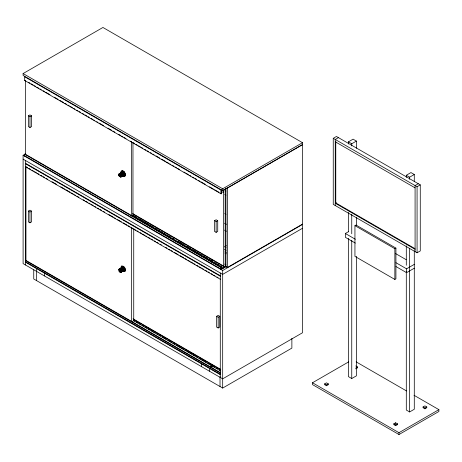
<?xml version="1.0" encoding="UTF-8"?>
<svg xmlns="http://www.w3.org/2000/svg" width="462" height="462" viewBox="0 0 462 462"><rect width="100%" height="100%" fill="white"/><g stroke="black" fill="none" stroke-linecap="round" stroke-linejoin="round"><path stroke-width="0.69" d="M120.056 176.692C123.874 177.997 119.115 170.669 118.948 174.925M121.067 173.048L121.067 171.772L121.621 170.986L122.574 170.703L123.672 171.165L125.358 173.637L125.445 175.265L124.63 176.201L125.081 175.912M120.888 176.265C121.009 173.042 116.99 174.445 119.693 176.634C122.268 177.847 120.94 172.476 119.202 174.353M121.281 172.545L121.281 171.904L121.015 172.055M123.631 175.312C125.999 174.867 122.748 170.166 121.806 172.632M124.815 176.068C126.513 174.226 123.071 169.196 121.333 171.621L121.067 171.772M121.032 268.324L121.125 266.793L121.853 266.112M120.888 271.523C121.009 268.301 116.99 269.704 119.693 271.893C122.268 273.106 120.94 267.735 119.202 269.612M121.304 268.168L121.668 266.245M118.948 270.178C119.115 265.927 123.874 273.256 120.056 271.945M121.587 266.262C124.041 265.055 126.761 269.641 124.78 271.344C126.062 269.415 124.111 266.025 121.795 266.176M120.368 176.565L120.986 176.571L121.287 176.039M120.877 271.875L121.287 271.292M121.806 267.735C123.833 265.685 124.007 267.354 118.907 269.606M120.865 176.195L120.796 174.942M120.796 271.5L120.796 270.201M122.008 267.284L123.169 266.932M119.537 174.405L120.022 174.255L120.715 174.815M125.202 271.015L123.908 271.616L122.54 270.928M124.33 175.069L120.894 176.981M119.6 269.594L120.23 269.6M302.518 144.537L222.684 190.633L23.1 75.404L23.1 73.556L102.934 27.466L302.518 142.694L302.518 332.75L222.684 378.84L23.1 263.611L23.1 155.296L25.595 153.852M24.694 76.322L24.694 80.469L25.029 80.278M28.39 115.829L29.984 114.905L31.583 115.829L31.583 126.582L29.984 127.506L28.39 126.582L28.39 115.829L29.984 116.747L31.583 115.829M24.694 156.214L24.694 154.221L25.029 154.025L221.419 267.411L221.419 268.948M25.826 166.626L25.497 166.817L220.287 279.279L220.622 279.088M28.355 211.105L29.955 210.181L31.549 211.105L31.549 221.858L29.955 222.782L28.355 221.858L28.355 211.105L29.955 212.023L31.549 211.105M121.437 171.125L122.095 170.744M119.081 173.833L123.025 171.552M119 173.972L123.181 171.558M118.948 174.128L123.348 171.587M118.907 174.353L123.516 171.645M118.85 174.457L119.248 174.226M119.427 174.128L119.825 173.897M120.23 173.729L123.689 171.731M119.554 174.151L119.953 173.92M119.693 174.197L120.091 173.966M120.403 173.845L123.862 171.847M119.831 174.266L120.23 174.035M120.576 173.983L124.035 171.985M119.97 174.359L120.368 174.128M120.108 174.469L120.507 174.238M120.738 174.139L124.197 172.141M120.241 174.596L120.64 174.365M120.894 174.318L124.059 172.493L123.735 172.159M118.907 175.577L119.311 175.346L118.988 175.756M120.363 174.74L120.761 174.509M120.478 174.896L120.877 174.665M121.038 174.515L123.926 172.852M119.081 175.93L119.479 175.699M120.582 175.063L120.986 174.832M121.171 174.723L124.053 173.059M119.184 176.097L119.583 175.866M120.674 175.237L121.073 175.006M121.287 174.942L124.746 172.944M120.755 175.416L121.154 175.185M121.385 175.162L124.445 173.117M119.427 176.397L119.825 176.166M120.813 175.595L121.211 175.364M119.554 176.524L119.953 176.293M120.859 175.774L121.258 175.543M121.46 175.387L124.619 173.562M120.888 175.947L121.287 175.716M121.518 175.612L124.399 173.949M120.894 176.114L121.298 175.883M121.552 175.826L124.434 174.162M120.108 176.842L120.507 176.611M120.859 176.409L121.258 176.178M121.564 176.034L124.445 174.37M120.241 176.865L121.211 176.305M120.478 176.848L121.073 176.501M121.552 176.23L124.434 174.567M120.576 176.952L124.399 174.74M120.738 176.981L124.619 174.74M121.038 176.952L124.746 174.815M123.123 176.057L123.672 176.039L122.574 175.652M123.4 176.195L124.203 176.184M124.191 176.34L124.688 176.143L123.937 176.34M131.907 216.152L132.969 215.54L132.969 142.723M23.1 73.556L222.684 188.785L302.518 142.694M227.541 187.982L302.518 144.693M24.694 80.469L221.09 193.855L221.419 193.665L221.419 189.974L221.09 190.171L24.694 76.784M220.853 191.112L223.348 192.55L223.683 192.359L223.683 189.899M225.941 191.054L225.612 191.245L225.612 188.785M333.252 138.317L336.446 136.475L420.27 184.869L420.27 250.935L417.076 252.778L333.252 204.383L333.252 138.317L417.076 186.712L420.27 184.869M338.444 137.624L335.25 139.466L335.25 205.532M121.402 266.401L122.06 266.02M119.081 269.092L123.158 266.736M119 269.225L123.314 266.736M118.948 269.386L123.013 267.036M119.427 269.386L119.825 269.155M119.554 269.41L119.953 269.179M120.23 268.988L123.227 267.261M119.693 269.456L120.091 269.225M120.403 269.103L123.533 267.296M119.831 269.525L120.23 269.294M119.97 269.617L120.368 269.386M120.576 269.236L123.7 267.434M120.108 269.727L120.507 269.496M120.738 269.398L123.735 267.671M120.241 269.854L120.64 269.623M120.894 269.577L124.024 267.769M120.363 269.999L120.761 269.768M120.478 270.154L120.877 269.923M121.038 269.773L124.168 267.966M119.081 271.188L119.479 270.957M120.582 270.322L120.986 270.091M121.171 269.981L124.301 268.174L124.509 268.618L121.385 270.42M119.184 271.356L119.583 271.125M120.674 270.495L121.073 270.264M121.287 270.201L124.411 268.393M120.755 270.674L121.154 270.443M119.427 271.656L119.825 271.425M120.813 270.853L121.211 270.622M119.554 271.783L119.953 271.552M120.859 271.032L121.258 270.801M121.46 270.645L124.59 268.838M120.888 271.206L121.287 270.975M121.518 270.871L124.509 269.138M120.894 271.367L121.298 271.136M121.552 271.084L124.544 269.358M119.97 272.054L120.368 271.823M120.108 272.101L120.507 271.87M120.859 271.668L121.258 271.437M121.564 271.292L124.555 269.565M120.241 272.124L121.211 271.564M120.403 272.147L124.544 269.756M120.576 272.205L124.509 269.935M120.738 272.239L124.59 270.016M120.894 272.239L124.509 270.154L121.038 272.21M123.094 271.333L123.637 271.315L123.371 271.471M123.643 271.564L124.861 271.327L124.596 271.477M348.423 144.011L348.423 141.851L353.078 139.16L356.404 141.083L356.404 148.285M124.157 271.616L124.653 271.419M214.535 220.686L216.129 219.762L217.729 220.686L217.729 231.439L216.129 232.363L214.535 231.439L214.535 220.686L216.129 221.61L217.729 220.686M348.423 141.851L351.749 143.769L356.404 141.083M226.345 245.674L224.549 246.708L226.045 247.574M212.537 260.25L210.943 261.169L210.412 260.863L212.006 259.939L212.537 260.25L212.537 261.48L211.475 262.093M24.694 154.221L221.09 267.602L221.419 267.411M132.946 214.102L223.348 266.297L223.683 266.106L223.683 267.642M225.941 266.337L221.09 269.138L24.694 155.758M336.313 202.616L335.25 203.228L415.084 249.318M227.541 187.826L227.541 267.717L225.941 266.799L221.09 269.6L221.09 267.602M131.941 321.685L133.737 320.651L133.737 228.598M302.518 224.122L227.541 267.411L225.941 266.487M23.1 155.296L222.684 270.524L302.518 224.434M302.518 228.274L222.684 274.364L23.1 159.136M220.622 276.016L220.287 276.207L25.497 163.744M406.3 177.425L406.3 175.265L410.961 172.574L414.287 174.497L414.287 181.699M406.3 175.265L409.627 177.189L414.287 174.497M418.277 183.714L415.084 185.562L415.084 251.623M354.943 225.658L356.006 225.046L395.922 248.094L395.922 278.817L394.86 279.435L354.943 256.387L354.943 225.658L394.86 248.706L395.922 248.094M355.353 243.104L345.362 237.335L345.362 233.495L348.331 231.78M216.562 316.308L218.162 315.384L219.756 316.308L219.756 327.061L218.162 327.985L216.562 327.061L216.562 316.308L218.162 317.232L219.756 316.308M213.04 365.511L210.643 366.892L210.112 366.585L212.503 365.205L213.04 365.511L213.04 366.435L211.244 367.469M220.622 374.041L220.287 374.232L25.497 261.769M395.951 262.705L406.566 268.832L414.287 264.38M395.951 266.545L406.566 272.672L414.287 268.22M33.743 269.895L33.743 278.973L222.684 388.057L291.874 348.111L291.874 338.334M414.01 395.276L438.9 409.644L438.9 411.486L398.983 434.534L312.497 384.603L312.497 382.755L348.671 361.873M324.607 383.91L326.467 382.836L328.332 383.91L328.332 384.679L326.467 385.753L324.607 384.679L324.607 383.91L326.467 384.985L328.332 383.91M355.74 368.087L357.605 367.007L357.605 367.781L355.74 368.855M348.423 238.346L348.423 376.611L351.749 378.534L356.404 375.843L356.404 256.3M406.3 271.766L406.3 410.031L409.627 411.948L414.287 409.263L414.287 250.831M393.791 423.856L395.657 422.782L397.522 423.856L397.522 424.624L395.657 425.698L393.791 424.624L393.791 423.856L395.657 424.93L397.522 423.856M423.065 406.958L424.93 405.879L426.79 406.958L426.79 407.727L424.93 408.801L423.065 407.727L423.065 406.958L424.93 408.033L426.79 406.958M312.497 382.755L398.983 432.692L438.9 409.644M122.447 171.812L123.562 172.02M120.796 176.247L120.334 176.241M124.422 176.293L124.896 176.051M122.28 267.186C123.995 266.776 125.543 270.836 123.267 270.495M123.198 171.656L123.579 171.876M335.25 141.77L415.084 187.867M414.992 248.654L335.782 202.922L335.782 141.464M395.547 253.557L406.167 259.69M345.362 233.495L355.353 239.264M28.771 82.438L30.018 83.16M31.266 83.876L33.137 84.956M34.379 85.678L35.626 86.4M36.873 87.116L38.744 88.196M39.992 88.918L41.239 89.64M43.11 90.719L44.358 91.436M45.605 92.157L49.965 94.675M54.331 97.199L58.073 99.359M59.944 100.439L63.687 102.599M64.928 103.315L66.799 104.395M68.047 105.117L69.294 105.838M70.542 106.555L72.413 107.634M73.66 108.356L74.908 109.078M76.779 110.158L78.026 110.874M79.273 111.596L80.515 112.318M82.386 113.398L83.634 114.114M84.881 114.836L86.752 115.916M87.999 116.632L89.247 117.354M91.118 118.434L92.365 119.156M93.613 119.872L94.854 120.594M96.725 121.673L97.973 122.395M99.22 123.111L103.586 125.635M107.952 128.153L111.689 130.313M112.936 131.035L114.807 132.115M118.549 134.275L120.42 135.354M121.668 136.071L122.915 136.792M124.163 137.514L126.028 138.594M130.394 141.112L131.641 141.834M132.889 142.55L134.76 143.63M136.007 144.352L137.254 145.068M138.502 145.79L140.367 146.87M141.615 147.592L142.862 148.308M144.733 149.388L145.98 150.11M147.228 150.831L148.475 151.548M150.346 152.627L151.594 153.349M152.841 154.071L154.089 154.787M155.954 155.867L159.696 158.027M161.567 159.107L165.309 161.267M166.557 161.989L168.428 163.069M169.675 163.791L170.917 164.507M172.164 165.229L174.035 166.308M175.283 167.03L176.53 167.746M177.778 168.468L179.649 169.548M184.015 172.066L185.262 172.788M186.504 173.51L188.375 174.59M189.622 175.306L190.87 176.028M192.741 177.108L193.988 177.824M195.235 178.546L196.483 179.268M198.354 180.347L199.601 181.064M200.843 181.785L205.209 184.303M209.575 186.827L213.317 188.987M214.564 189.703L218.924 192.227M220.172 192.943L221.419 193.665M224.59 223.227L226.455 224.301M224.59 230.14L226.455 231.219M224.549 249.474L226.045 250.34M225.017 251.894L226.264 252.616M225.017 253.124L226.264 253.846M224.699 264.079L225.941 264.801L225.612 264.992L225.612 266.528M132.658 213.554L223.683 266.106M133.281 215.448L137.023 217.608M138.889 218.688L142.631 220.848M143.878 221.569L148.244 224.087M149.492 224.809L151.363 225.889M152.604 226.605L153.852 227.327M155.099 228.049L156.97 229.129M158.218 229.845L159.465 230.567M161.336 231.647L162.584 232.369M163.831 233.085L165.078 233.807M166.949 234.887L168.191 235.608M169.439 236.325L170.686 237.046M172.557 238.126L173.804 238.848M178.17 241.366L182.536 243.884M183.778 244.606L185.025 245.328M186.896 246.408L190.639 248.568M192.51 249.647L196.252 251.807M197.499 252.523L199.365 253.603M200.612 254.325L201.859 255.041M203.107 255.763L204.978 256.843M206.225 257.565L207.473 258.281M208.72 259.003L210.591 260.083M214.951 262.601L216.199 263.323M217.446 264.045L218.693 264.761M220.565 265.841L221.812 266.562M212.006 261.169L212.537 261.48M132.946 215.638L210.88 260.637M212.127 261.353L223.348 267.833L223.348 266.297M25.497 163.282L220.287 275.745M26.45 166.984L27.703 167.706M28.95 168.428L30.821 169.508M32.069 170.23L33.322 170.952M34.569 171.673L36.44 172.753M37.688 173.475L38.941 174.197M40.812 175.277L42.059 175.999M43.307 176.721L44.56 177.437M46.431 178.523L47.678 179.239M52.05 181.762L56.422 184.286M60.793 186.81L64.536 188.975M65.783 189.697L70.155 192.215M71.402 192.937L73.279 194.023M74.526 194.739L75.774 195.461M77.021 196.183L78.898 197.262M83.27 199.786L84.517 200.508M85.765 201.23L87.636 202.31M88.889 203.032L90.136 203.754M91.384 204.475L93.255 205.555M94.508 206.277L95.755 206.999M97.626 208.079L98.874 208.801M100.127 209.523L101.374 210.239M103.245 211.325L104.493 212.041M108.865 214.564L113.236 217.088M114.484 217.81L115.731 218.532M117.608 219.612L121.35 221.777M123.227 222.857L126.969 225.017M128.217 225.739L130.093 226.825M131.341 227.541L132.588 228.263M133.836 228.985L135.713 230.064M136.96 230.786L138.207 231.508M140.084 232.588L141.332 233.31M142.579 234.032L144.45 235.112M145.703 235.834L146.951 236.556M148.198 237.277L150.069 238.357M151.322 239.079L152.57 239.801M154.441 240.881L155.688 241.603M156.941 242.319L158.189 243.041M160.06 244.127L161.307 244.843M165.679 247.366L166.926 248.088M168.803 249.168L170.051 249.89M171.298 250.612L172.545 251.334M174.422 252.414L178.165 254.579M180.041 255.659L183.784 257.819M185.037 258.541L186.908 259.627M188.155 260.343L189.403 261.065M190.656 261.787L192.527 262.866M193.774 263.588L195.022 264.31M196.899 265.39L198.146 266.112M199.393 266.834L201.265 267.914M202.518 268.636L203.765 269.358M205.013 270.079L206.884 271.159M208.137 271.881L209.384 272.603M211.255 273.683L212.503 274.405M213.756 275.121L215.003 275.843M216.874 276.929L218.122 277.645M356.144 361.867L406.543 390.968M355.74 365.933L357.605 367.007M133.085 318.815L220.495 369.277M133.379 319.369L220.784 369.831M133.709 320.403L134.962 321.125M136.209 321.847L138.08 322.926M139.328 323.648L140.581 324.37M142.452 325.45L143.699 326.172M144.947 326.894L146.824 327.974M148.071 328.696L149.318 329.418M151.19 330.497L152.443 331.219M153.69 331.941L154.937 332.657M156.809 333.743L158.062 334.459M159.309 335.181L160.557 335.903M162.428 336.983L166.176 339.148M168.047 340.228L171.795 342.394M173.042 343.11L174.919 344.196M176.79 345.276L180.538 347.436M181.785 348.157L183.657 349.243M184.904 349.959L186.157 350.681M187.405 351.403L189.276 352.483M190.523 353.205L191.776 353.927M193.024 354.649L194.895 355.728M196.142 356.45L197.395 357.172M199.266 358.252L200.514 358.974M201.761 359.696L203.638 360.776M204.885 361.498L206.133 362.22M208.01 363.299L209.257 364.021M210.505 364.743L211.752 365.459M213.629 366.545L214.876 367.261M216.124 367.983L217.371 368.705M219.248 369.785L220.495 370.507M212.503 366.123L213.04 366.435M133.379 320.593L220.784 371.061M25.497 262.225L220.287 374.694M224.827 194.294L225.993 195.114M224.827 213.496L225.993 214.316M120.334 269.669L120.715 270.074M123.77 172.031L124.122 172.401M119.889 176.553L119.566 176.213M119.889 271.812L119.566 271.471M119.421 176.016L119.081 175.369M424.93 408.033L424.93 408.801M417.076 186.712L417.076 252.778M409.627 177.189L409.627 179.348M409.627 248.481L409.627 411.948M406.566 268.832L406.566 272.672M406.3 245.836L406.3 265.28M398.983 432.692L398.983 434.534M395.657 422.782L395.657 423.55M395.657 424.93L395.657 425.698M394.86 248.706L394.86 279.435M356.404 217.417L356.404 225.335M351.749 143.769L351.749 145.928M351.749 214.345L351.749 233.784M351.749 240.269L351.749 378.534M348.423 212.422L348.423 231.866M326.467 384.985L326.467 385.753M225.941 187.982L225.941 266.799M223.348 190.09L223.348 192.55M222.684 188.785L222.684 190.633M222.684 270.524L222.684 388.057M221.09 189.709L221.09 193.855M220.287 272.984L220.287 377.46M220.022 376.744L220.022 386.521M218.162 317.232L218.162 327.985M216.129 221.61L216.129 232.363M209.378 368.393L209.378 371.159M201.397 363.785L201.397 366.551M131.375 141.643L131.375 215.794M131.341 227.229L131.341 321.315M44.387 273.134L44.387 275.901M36.406 268.526L36.406 280.509M29.984 116.747L29.984 127.506M29.955 212.023L29.955 222.782M25.959 166.62L25.959 260.487M25.497 160.516L25.497 264.992M25.462 80.521L25.462 154.637M119.698 174.803L119.964 176.189L119.681 174.815M25.826 260.349L25.497 260.539L220.287 373.001L220.622 372.811L25.826 260.349M225.179 189.345L223.585 190.263L223.585 267.088L225.179 266.164L225.179 189.345M119.698 270.062L119.964 271.448L119.681 270.074"/></g></svg>
